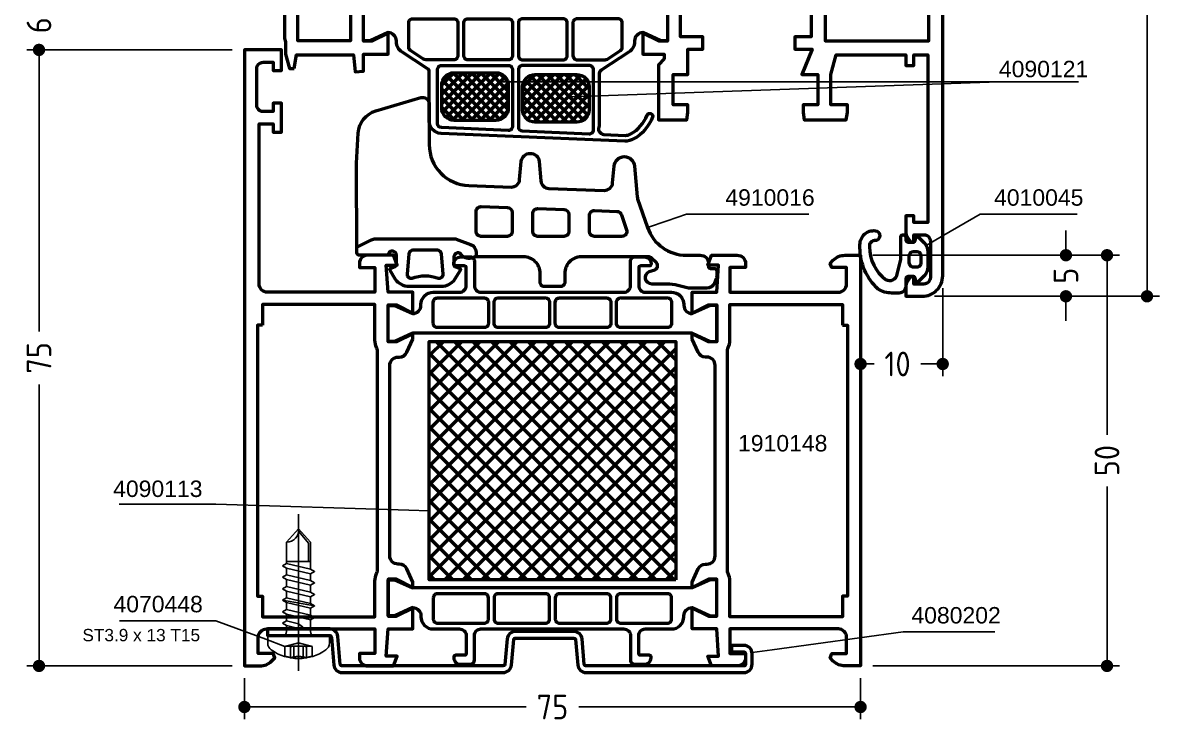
# Model space of a CAD drawing. Header units: millimetres. Extents: x 44 to 182, y 35 to 230.
# Drawn here: x 43.5 to 182.4, y 34.8 to 120.1 of the extents above; entities that cross this region are included whole.
import ezdxf
from ezdxf.enums import TextEntityAlignment as Align

# ---------------------------------------------------------------- set-up
doc = ezdxf.new("R2010")
doc.units = ezdxf.units.MM
doc.linetypes.add('CENTER', pattern=[50.8, 31.75, -6.35, 6.35, -6.35])
doc.linetypes.add('HIDDEN', pattern=[9.525, 6.35, -3.175])
for name, color, linetype, lineweight in [('AM_5', 3, 'Continuous', 25), ('AM_C', 50, 'Continuous', 50), ('AM_S', 80, 'Continuous', 50), ('Cont2', 2, 'Continuous', 25)]:
    doc.layers.add(name, color=color, linetype=linetype, lineweight=lineweight)
doc.styles.add('HBS_DIMTEXTSTYLE', font='isocp.shx')
doc.styles.add('SWISSL', font='swissl.ttf')
doc.dimstyles.new('Konstruktionsschnitt 1-1$0', dxfattribs={"dimscale": 0, "dimtxt": 3, "dimasz": 1.5, "dimexe": 1.5, "dimexo": 1.5, "dimgap": 1.5, "dimtad": 0, "dimdsep": 46, "dimtxsty": 'HBS_DIMTEXTSTYLE', "dimblk": 'PUNKT', "dimcen": 0, "dimclrd": 3, "dimclre": 3, "dimclrt": 2, "dimadec": 1, "dimazin": 2, "dimtfac": 0.7, "dimtofl": 0, "dimtmove": 0, "dimatfit": 3, "dimfxl": 0, "dimtolj": 1, "dimtzin": 0, "dimarcsym": 0})

# ---------------------------------------------------------------- blocks, each defined once
blk = doc.blocks.new('PUNKT')
at = {"color": 0, "linetype": 'Continuous'}
blk.add_line((-0.5, 0), (-1, 0), dxfattribs=at)
at = {"color": 0, "linetype": 'Continuous', "const_width": 0.5}
blk.add_lwpolyline([(-0.25, 0, 1), (0.25, 0, 1)], format="xyb", close=True, dxfattribs=at)
blk = doc.blocks.new('*D7')
at = {"layer": 'AM_5', "color": 3, "lineweight": -2, "transparency": 16777216}
for p, q in [((69.02, 116.77), (44.02, 116.77)), ((45.52, 115.27), (45.52, 82.48)), ((45.52, 43.27), (45.52, 76.05)), ((69.02, 41.77), (44.02, 41.77))]:
    blk.add_line(p, q, dxfattribs=at)
at = {"layer": 'AM_5', "color": 3, "lineweight": -2, "transparency": 16777216, "xscale": 1.5, "yscale": 1.5, "zscale": 1.5}
for p, rotation in [((45.52, 116.77), 90), ((45.52, 41.77), 270)]:
    blk.add_blockref('PUNKT', p, dxfattribs=dict(at, rotation=rotation))
at = {"layer": 'AM_5', "color": 2, "transparency": 16777216, "insert": (45.52, 79.27), "char_height": 3, "attachment_point": 5, "rotation": 90, "style": 'HBS_DIMTEXTSTYLE'}
blk.add_mtext('\\A1;75', dxfattribs=at)
blk = doc.blocks.new('*D8')
at = {"layer": 'AM_5', "color": 3, "lineweight": -2, "transparency": 16777216}
for p, q in [((45.52, 124.27), (45.52, 125.77)), ((69.02, 122.77), (44.02, 122.77)), ((69.02, 116.77), (44.02, 116.77)), ((45.52, 115.27), (45.52, 113.77))]:
    blk.add_line(p, q, dxfattribs=at)
at = {"layer": 'AM_5', "color": 3, "lineweight": -2, "transparency": 16777216, "xscale": 1.5, "yscale": 1.5, "zscale": 1.5}
for p, rotation in [((45.52, 122.77), 270), ((45.52, 116.77), 90)]:
    blk.add_blockref('PUNKT', p, dxfattribs=dict(at, rotation=rotation))
at = {"layer": 'AM_5', "color": 2, "transparency": 16777216, "insert": (45.52, 119.77), "char_height": 3, "attachment_point": 5, "rotation": 90, "style": 'HBS_DIMTEXTSTYLE'}
blk.add_mtext('\\A1;6', dxfattribs=at)
blk = doc.blocks.new('*D11')
at = {"layer": 'AM_5', "color": 3, "lineweight": -2, "transparency": 16777216}
for p, q in [((70.52, 40.27), (70.52, 35.27)), ((145.52, 40.27), (145.52, 35.27)), ((72.02, 36.77), (104.8, 36.77)), ((144.02, 36.77), (111.23, 36.77))]:
    blk.add_line(p, q, dxfattribs=at)
at = {"layer": 'AM_5', "color": 3, "lineweight": -2, "transparency": 16777216, "xscale": 1.5, "yscale": 1.5, "zscale": 1.5, "rotation": 180}
blk.add_blockref('PUNKT', (70.52, 36.77), dxfattribs=at)
at = {"layer": 'AM_5', "color": 3, "lineweight": -2, "transparency": 16777216, "xscale": 1.5, "yscale": 1.5, "zscale": 1.5}
blk.add_blockref('PUNKT', (145.52, 36.77), dxfattribs=at)
at = {"layer": 'AM_5', "color": 2, "transparency": 16777216, "insert": (108.02, 36.77), "char_height": 3, "attachment_point": 5, "style": 'HBS_DIMTEXTSTYLE'}
blk.add_mtext('\\A1;75', dxfattribs=at)
blk = doc.blocks.new('*D12')
at = {"layer": 'AM_5', "color": 3, "lineweight": -2, "transparency": 16777216}
for p, q in [((145.52, 90.27), (145.52, 77.03)), ((155.52, 87.77), (155.52, 77.03)), ((147.02, 78.53), (147.17, 78.53)), ((154.02, 78.53), (152.87, 78.53))]:
    blk.add_line(p, q, dxfattribs=at)
at = {"layer": 'AM_5', "color": 3, "lineweight": -2, "transparency": 16777216, "xscale": 1.5, "yscale": 1.5, "zscale": 1.5, "rotation": 180}
blk.add_blockref('PUNKT', (145.52, 78.53), dxfattribs=at)
at = {"layer": 'AM_5', "color": 3, "lineweight": -2, "transparency": 16777216, "xscale": 1.5, "yscale": 1.5, "zscale": 1.5}
blk.add_blockref('PUNKT', (155.52, 78.53), dxfattribs=at)
at = {"layer": 'AM_5', "color": 2, "transparency": 16777216, "insert": (150.02, 78.53), "char_height": 3, "attachment_point": 5, "style": 'HBS_DIMTEXTSTYLE'}
blk.add_mtext('\\A1;10', dxfattribs=at)
blk = doc.blocks.new('*D13')
at = {"layer": 'AM_5', "color": 3, "lineweight": -2, "transparency": 16777216}
for p, q in [((170.52, 93.27), (170.52, 94.77)), ((147.02, 91.77), (172.02, 91.77)), ((154.52, 86.77), (172.02, 86.77)), ((170.52, 85.27), (170.52, 83.77))]:
    blk.add_line(p, q, dxfattribs=at)
at = {"layer": 'AM_5', "color": 3, "lineweight": -2, "transparency": 16777216, "xscale": 1.5, "yscale": 1.5, "zscale": 1.5}
for p, rotation in [((170.52, 91.77), 270), ((170.52, 86.77), 90)]:
    blk.add_blockref('PUNKT', p, dxfattribs=dict(at, rotation=rotation))
at = {"layer": 'AM_5', "color": 2, "transparency": 16777216, "insert": (170.52, 89.27), "char_height": 3, "attachment_point": 5, "rotation": 90, "style": 'HBS_DIMTEXTSTYLE'}
blk.add_mtext('\\A1;5', dxfattribs=at)
blk = doc.blocks.new('*D14')
at = {"layer": 'AM_5', "color": 3, "lineweight": -2, "transparency": 16777216}
for p, q in [((147.02, 91.77), (177.02, 91.77)), ((175.52, 90.27), (175.52, 69.92)), ((175.52, 43.27), (175.52, 63.62)), ((147.02, 41.77), (177.02, 41.77))]:
    blk.add_line(p, q, dxfattribs=at)
at = {"layer": 'AM_5', "color": 3, "lineweight": -2, "transparency": 16777216, "xscale": 1.5, "yscale": 1.5, "zscale": 1.5}
for p, rotation in [((175.52, 91.77), 90), ((175.52, 41.77), 270)]:
    blk.add_blockref('PUNKT', p, dxfattribs=dict(at, rotation=rotation))
at = {"layer": 'AM_5', "color": 2, "transparency": 16777216, "insert": (175.52, 66.77), "char_height": 3, "attachment_point": 5, "rotation": 90, "style": 'HBS_DIMTEXTSTYLE'}
blk.add_mtext('\\A1;50', dxfattribs=at)
blk = doc.blocks.new('*D15')
at = {"layer": 'AM_5', "color": 3, "lineweight": -2, "transparency": 16777216}
for p, q in [((157.02, 161.77), (181.89, 161.77)), ((180.39, 160.27), (180.39, 127.48)), ((180.39, 88.27), (180.39, 121.05)), ((154.52, 86.77), (181.89, 86.77))]:
    blk.add_line(p, q, dxfattribs=at)
at = {"layer": 'AM_5', "color": 3, "lineweight": -2, "transparency": 16777216, "xscale": 1.5, "yscale": 1.5, "zscale": 1.5}
for p, rotation in [((180.39, 161.77), 90), ((180.39, 86.77), 270)]:
    blk.add_blockref('PUNKT', p, dxfattribs=dict(at, rotation=rotation))
at = {"layer": 'AM_5', "color": 2, "transparency": 16777216, "insert": (180.39, 124.27), "char_height": 3, "attachment_point": 5, "rotation": 90, "style": 'HBS_DIMTEXTSTYLE'}
blk.add_mtext('\\A1;75', dxfattribs=at)
blk = doc.blocks.new('WS4070448')
at = {"linetype": 'CENTER'}
blk.add_line((-0.02, -14.76), (0, 4.3), dxfattribs=at)
at = {"linetype": 'HIDDEN'}
for p, q in [((-0.97, 1.33), (-0.97, 2.72)), ((-0.56, 1.33), (-0.56, 2.61)), ((0.56, 1.33), (0.56, 2.61)), ((0.97, 1.33), (0.97, 2.72))]:
    blk.add_line(p, q, dxfattribs=at)
for p, q in [((-1.45, -9), (-1.45, -11.36)), ((-1.45, -9), (1.45, -9)), ((1.45, -11.36), (1.45, -9)), ((-1.45, -11.36), (0, -13)), ((0, -13), (1.45, -11.36))]:
    blk.add_line(p, q)
blk.add_lwpolyline([(3.32, 1.75, 0.314856), (-3.32, 1.75, 0.244912), (-3.75, 0.93), (-3.75, 0), (3.75, 0), (3.75, 0.93, 0.244912), (3.32, 1.75, 0.138291)], format="xyb")
for points in [[(-1.65, 2.56), (-1.65, 1.33)], [(1.65, 2.56), (1.65, 1.33)], [(-1.65, 1.33), (0, 0.89)], [(1.65, 1.33), (0, 0.89)]]:
    blk.add_lwpolyline(points, dxfattribs=at)
for points in [[(-1.95, -1.5), (-1.45, -1.79), (0, -1.44), (0.5, -1.07), (0, -0.87), (-1.45, -1.21)], [(-1.95, -2.9), (-1.45, -3.19), (1.45, -2.5), (1.95, -2.21), (1.45, -1.92), (-1.45, -2.61)], [(-1.95, -4.3), (-1.45, -4.59), (1.45, -3.9), (1.95, -3.61), (1.45, -3.32), (-1.45, -4.01)], [(-1.95, -5.7), (-1.45, -5.99), (1.45, -5.3), (1.95, -5.01), (1.45, -4.72), (-1.45, -5.41)], [(-1.95, -7.1), (-1.45, -7.39), (1.45, -6.7), (1.95, -6.41), (1.45, -6.12), (-1.45, -6.81)], [(-1.95, -8.5), (-1.45, -8.79), (1.45, -8.1), (1.95, -7.81), (1.45, -7.52), (-1.45, -8.21)]]:
    blk.add_lwpolyline(points, close=True)
for points in [[(-1.45, -0.5), (-1.45, -1.21)], [(1.45, -0.5), (1.45, -1.92)], [(-1.45, -1.79), (-1.45, -2.21)], [(-1.45, -1.79), (-1.45, -2.61)], [(-1.45, -1.79), (-1.45, -2.61)], [(1.45, -2.5), (1.45, -3.32)], [(-1.95, -4.3), (1.95, -3.61)], [(-1.45, -3.19), (-1.45, -4.01)], [(1.45, -3.9), (1.45, -4.72)], [(-1.45, -4.59), (-1.45, -5.41)], [(1.45, -5.3), (1.45, -6.12)], [(-1.45, -5.99), (-1.45, -6.81)], [(1.45, -6.7), (1.45, -7.52)], [(-1.45, -7.39), (-1.45, -8.21)], [(1.45, -8.1), (1.45, -9)], [(-1.45, -8.79), (-1.45, -9)], [(1.2, -9), (1.2, -11.25), (0.03, -12.65)], [(1.45, -9.5), (1.45, -10.32)], [(-1.45, -10.19), (-1.45, -11.01)]]:
    blk.add_lwpolyline(points)
for centre, radius, start, end in [((-1.59, 3.84), 1.28, 267.2848, 298.8872), ((0, 5.49), 2.94, 250.6988, 289.3012), ((1.59, 3.84), 1.28, 241.1128, 272.7152), ((-1.31, 2.49), 1.21, 253.6643, 286.3357), ((0, 11.41), 10.13, 264.4948, 275.5052), ((1.31, 2.49), 1.21, 253.6643, 286.3357)]:
    blk.add_arc(centre, radius, start, end, dxfattribs=at)
for centre, radius, start, end in [((-1.95, -0.5), 0.5, 0, 90), ((1.95, -0.5), 0.5, 90, 180), ((-1.46, -12.83), 1.47, 353.4244, 89.6688)]:
    blk.add_arc(centre, radius, start, end)
blk = doc.blocks.new('*S37')
at = {"layer": 'AM_5', "color": 3}
for p, q in [((150.72, 45.91), (134.78, 43.74)), ((153.93, 45.91), (150.72, 45.91)), ((161.85, 45.91), (153.93, 45.91))]:
    blk.add_line(p, q, dxfattribs=at)
at = {"layer": 'AM_5', "color": 3, "linetype": 'Continuous'}
blk.add_line((134.78, 43.74), (132.31, 43.41), dxfattribs=at)
at = {"layer": 'AM_5', "color": 2, "insert": (151.71, 46.91), "char_height": 2, "attachment_point": 7, "style": 'SWISSL'}
blk.add_mtext('4080202', dxfattribs=at)
blk = doc.blocks.new('*S38')
at = {"layer": 'AM_5', "color": 3, "linetype": 'Continuous'}
blk.add_line((121.96, 95.95), (119.6, 95.14), dxfattribs=at)
at = {"layer": 'AM_5', "color": 3}
for p, q in [((124.33, 96.77), (121.96, 95.95)), ((127.06, 96.77), (124.33, 96.77)), ((139.22, 96.77), (127.06, 96.77))]:
    blk.add_line(p, q, dxfattribs=at)
at = {"layer": 'AM_5', "color": 2, "insert": (129.06, 97.77), "char_height": 2, "attachment_point": 7, "style": 'SWISSL'}
blk.add_mtext('4910016', dxfattribs=at)
blk = doc.blocks.new('*S39')
at = {"layer": 'AM_5', "color": 3}
for p, q in [((160.06, 96.77), (155.67, 94.22)), ((162.72, 96.77), (160.06, 96.77)), ((171.9, 96.77), (162.72, 96.77))]:
    blk.add_line(p, q, dxfattribs=at)
at = {"layer": 'AM_5', "color": 3, "linetype": 'Continuous'}
blk.add_line((155.67, 94.22), (153.51, 92.96), dxfattribs=at)
at = {"layer": 'AM_5', "color": 2, "insert": (161.77, 97.77), "char_height": 2, "attachment_point": 7, "style": 'SWISSL'}
blk.add_mtext('4010045', dxfattribs=at)
blk = doc.blocks.new('*S40')
at = {"layer": 'AM_5', "color": 3, "linetype": 'Continuous'}
blk.add_line((104.17, 112.87), (101.67, 112.87), dxfattribs=at)
at = {"layer": 'AM_5', "color": 3}
for p, q in [((151.7, 112.9), (104.17, 112.87)), ((172.06, 112.9), (151.7, 112.9))]:
    blk.add_line(p, q, dxfattribs=at)
at = {"layer": 'AM_5', "color": 2, "insert": (162.36, 113.41), "char_height": 2, "attachment_point": 7, "style": 'SWISSL'}
blk.add_mtext('4090121', dxfattribs=at)
blk = doc.blocks.new('*S43')
at = {"layer": 'AM_5', "color": 3}
for p, q in [((55.32, 47.27), (65.37, 47.27)), ((65.37, 47.27), (67.03, 47.27)), ((67.03, 47.27), (73.12, 45.01))]:
    blk.add_line(p, q, dxfattribs=at)
at = {"layer": 'AM_5', "color": 3, "linetype": 'Continuous'}
blk.add_line((73.12, 45.01), (75.46, 44.13), dxfattribs=at)
at = {"layer": 'AM_5', "color": 2, "insert": (65.46, 48.27), "char_height": 2, "attachment_point": 9, "style": 'SWISSL'}
blk.add_mtext('4070448', dxfattribs=at)
blk = doc.blocks.new('ZAHL rechts')
at = {"layer": 'AM_5', "color": 2, "style": 'SWISSL'}
blk.add_attdef('XXX', text='', height=1.5, dxfattribs=at).set_placement((-1.95, -2.5), align=Align.RIGHT)
blk = doc.blocks.new('*S45')
at = {"layer": 'AM_5', "color": 3}
for p, q in [((55.29, 61.48), (67.03, 61.48)), ((67.03, 61.48), (90.52, 60.74))]:
    blk.add_line(p, q, dxfattribs=at)
at = {"layer": 'AM_5', "color": 3, "linetype": 'Continuous'}
blk.add_line((90.52, 60.74), (93.02, 60.66), dxfattribs=at)
at = {"layer": 'AM_5', "color": 2, "insert": (65.42, 62.31), "char_height": 2, "attachment_point": 9, "style": 'SWISSL'}
blk.add_mtext('4090113', dxfattribs=at)
blk = doc.blocks.new('WI1910147')
for points in [[(-67.94, 22.75), (-67.65, 24.4), (-60.7, 24.4), (-60.5, 22.35), (-59.5, 22.4), (-59.5, 24.5), (-56.5, 24.5), (-56.5, 27.05), (-58.5, 26.05), (-59.5, 26.05), (-59.5, 30.55), (-58.5, 30.55), (-56.5, 29.55), (-56.5, 30.2), (-57.23, 31.81, 0.294108), (-58.14, 32.4), (-58.2, 32.4, -0.414214), (-59.2, 33.4), (-59.2, 56.6, -0.414214), (-58.2, 57.6), (-58.14, 57.6, 0.294108), (-57.23, 58.19), (-56.5, 59.8), (-56.5, 60.45), (-58.5, 59.45), (-59.5, 59.45), (-59.5, 63.95), (-58.5, 63.95), (-56.5, 62.95), (-56.5, 65.5), (-69.5, 65.5), (-69.5, 66.8), (-70.5, 66.8), (-70.5, 65.7), (-71.2, 65.7, -0.414214), (-72.2, 66.7), (-72.2, 83), (-70.5, 83), (-70.5, 82), (-69.5, 82), (-69.5, 85.5), (-70.5, 85.5), (-70.5, 84.5), (-71.7, 84.5, -0.414214), (-72.5, 85.3), (-72.5, 89.7, -0.414214), (-71.7, 90.5), (-70.5, 90.5), (-70.5, 89.5), (-69.5, 89.5), (-69.5, 92), (-74, 92), (-74, 31), (-69.1, 31), (-69.1, 26.37), (-69, 26), (-69, 24.5), (-68.52, 22.72), (-67.94, 22.75)], [(-25.5, 30.2), (-25.5, 29.55), (-23.5, 30.55), (-22.5, 30.55), (-22.5, 26.05), (-23.5, 26.05), (-25.5, 27.05), (-25.5, 24.5), (-22.9, 24.5), (-22.9, 23.9), (-23.6, 23.2), (-23.6, 16.5), (-20.16, 16.5), (-20, 17.4), (-20, 18.3), (-21.8, 18.3), (-21.8, 22), (-20, 22), (-20, 25.1), (-18.2, 25.1), (-18.2, 26.6), (-20.9, 26.6), (-20.9, 30.1), (-5, 30.1), (-5, 26.6), (-7, 26.6), (-7, 25.1), (-4.9, 25.1), (-6.14, 22), (-4.2, 22), (-4.2, 18.3), (-6, 18.3), (-6, 17.4), (-5.84, 16.5), (-0.76, 16.5), (-0.6, 17.4), (-0.6, 18.3), (-2.6, 18.3), (-2.6, 22), (-1.96, 24.4), (6.5, 24.4), (6.5, 23.1), (7.5, 23.1), (7.5, 24.4), (9.2, 24.4), (9.2, 4), (7.5, 4), (7.5, 4.8), (6.5, 4.8), (6.5, 2.81, 0.153102), (6.68, 2.24), (7.14, 1.59), (7.5, 1.7), (7.5, 2.5), (8.7, 2.5, -0.414214), (9.5, 1.7), (9.5, -2.7, -0.414214), (8.7, -3.5), (7.5, -3.5), (7.5, -2.7), (7.14, -2.59), (6.68, -3.24, 0.153102), (6.5, -3.81), (6.5, -5), (8.5, -5, 0.414214), (11, -2.5), (11, 70), (9.1, 70, 0.198912), (7.69, 69.41), (7.29, 69.01), (7.5, 68.5), (9.3, 68.5), (9.3, 66.5, -0.414214), (8.3, 65.5), (-4.9, 65.5), (-4.9, 68.5), (-3, 68.5), (-3, 69, 0.414214), (-4, 70), (-7.3, 70, 0.414214), (-8.3, 69), (-8.3, 68.5), (-6.4, 68.5), (-6.4, 65.5), (-22.5, 65.5), (-22.5, 62.95), (-20.5, 63.95), (-19.5, 63.95), (-19.5, 59.45), (-20.5, 59.45), (-22.5, 60.45), (-22.5, 59.8), (-21.5, 57.6), (-21.5, 33.4, -0.414214), (-22.5, 32.4), (-23.86, 32.4, 0.294108), (-24.77, 31.81), (-25.5, 30.2)], [(-56.5, 62.9, 0.414214), (-55.5, 63.9), (-55.5, 64, -0.414214), (-54, 65.5), (-25, 65.5, -0.414214), (-23.5, 64), (-23.5, 63.9, 0.414214), (-22.5, 62.9), (-22.5, 62.95), (-20.5, 63.95), (-19.5, 63.95), (-19.5, 59.45), (-20.5, 59.45), (-22.5, 60.45), (-22.5, 60.5), (-56.5, 60.5), (-56.5, 60.45), (-58.5, 59.45), (-59.5, 59.45), (-59.5, 63.95), (-58.5, 63.95), (-56.5, 62.95), (-56.5, 62.9)], [(-60.9, 31.24, 0.112281), (-61.1, 30.35), (-61.1, 26.1), (-67.5, 26.1), (-67.5, 31.1, 0.414214), (-69, 32.6), (-72.4, 32.6), (-72.4, 63.9), (-61.1, 63.9), (-61.1, 59.65, 0.112281), (-60.9, 58.76, -0.112281), (-60.8, 58.33), (-60.8, 31.67, -0.112281), (-60.9, 31.24)], [(-19.9, 57.6), (-19.9, 31.8), (-4.3, 31.8, -0.414214), (-3.3, 30.8), (-3.3, 26.1), (9.3, 26.1), (9.3, 63.9), (-17.9, 63.9), (-17.9, 59.65, -0.407087), (-19.9, 57.6)], [(-27.18, 24.75), (-30.57, 22.55, 0.253968), (-30.8, 22.13), (-30.8, 15.77, 0.569247), (-30.23, 14.71), (-27.65, 14.6, 0.139453), (-26.96, 14.77, 0.173382), (-24.98, 17.05, -1), (-24.32, 16.8, -0.173382), (-26.62, 14.16, -0.139453), (-27.68, 13.9), (-50.06, 14.84, -0.401995), (-51.5, 16.34), (-51.5, 22.33, 0.253968), (-51.73, 22.75), (-54.82, 24.75, -0.253968), (-55.5, 26.01), (-55.5, 26.1, 0.414214), (-56.5, 27.1), (-56.5, 27.1), (-56.5, 27.1), (-56.5, 27.1), (-58.7, 26.1), (-59.5, 26.1), (-59.5, 30.5), (-58.7, 30.5), (-56.5, 29.5), (-25.5, 29.5), (-23.3, 30.5), (-22.5, 30.5), (-22.5, 26.1), (-23.3, 26.1), (-25.5, 27.1, 0.414214), (-26.5, 26.1), (-26.5, 26.01, -0.253968), (-27.18, 24.75)], [(-52.19, 23.88), (-53.77, 24.91, -0.253968), (-54, 25.33), (-54, 28.3, -0.414214), (-53.5, 28.8), (-48.5, 28.8, -0.414214), (-48, 28.3), (-48, 24.3, -0.414214), (-48.5, 23.8), (-51.91, 23.8, -0.144993), (-52.19, 23.88)], [(-47.3, 28.3, -0.414214), (-46.8, 28.8), (-41.85, 28.8, -0.414214), (-41.35, 28.3), (-41.35, 24.3, -0.414214), (-41.85, 23.8), (-46.8, 23.8, -0.414214), (-47.3, 24.3), (-47.3, 28.3)], [(-40.65, 28.3), (-40.65, 24.3, 0.414214), (-40.15, 23.8), (-35.2, 23.8, 0.414214), (-34.7, 24.3), (-34.7, 28.3, 0.414214), (-35.2, 28.8), (-40.15, 28.8, 0.414214), (-40.65, 28.3)], [(-29.81, 23.88), (-28.23, 24.91, 0.253968), (-28, 25.33), (-28, 28.3, 0.414214), (-28.5, 28.8), (-33.5, 28.8, 0.414214), (-34, 28.3), (-34, 24.3, 0.414214), (-33.5, 23.8), (-30.09, 23.8, 0.144993), (-29.81, 23.88)], [(-41.87, 15.2), (-50.02, 15.54, -0.401995), (-50.5, 16.04), (-50.5, 22.6, -0.414214), (-50, 23.1), (-41.85, 23.1, -0.414214), (-41.35, 22.6), (-41.35, 15.7, -0.426538), (-41.87, 15.2)], [(-40.17, 15.13), (-32.02, 14.78, 0.426538), (-31.5, 15.28), (-31.5, 22.6, 0.414214), (-32, 23.1), (-40.15, 23.1, 0.414214), (-40.65, 22.6), (-40.65, 15.63, 0.401995), (-40.17, 15.13)]]:
    blk.add_lwpolyline(points, format="xyb", close=True)
for points in [[(-54, 64.8), (-47.3, 64.8), (-47.3, 61.2), (-54, 61.2), (-54, 64.8)], [(-46.6, 64.8), (-39.85, 64.8), (-39.85, 61.2), (-46.6, 61.2), (-46.6, 64.8)], [(-39.15, 64.8), (-32.4, 64.8), (-32.4, 61.2), (-39.15, 61.2), (-39.15, 64.8)], [(-31.7, 64.8), (-25, 64.8), (-25, 61.2), (-31.7, 61.2), (-31.7, 64.8)]]:
    blk.add_lwpolyline(points, close=True)
blk = doc.blocks.new('WI1910148')
for points in [[(20.5, 39.8), (20.5, 40.5), (18.3, 39.5), (17.5, 39.5), (17.5, 43.9), (18.3, 43.9), (20.5, 42.9), (20.5, 45.5), (17.5, 45.5), (17.28, 48.8), (18.59, 48.8), (18.15, 50), (15, 50, 0.414214), (14, 49), (14, 48.5), (15.9, 48.5), (15.9, 45.5), (2.8, 45.5, -0.414214), (1.8, 46.5), (1.8, 66), (3.5, 66), (3.5, 65), (4.5, 65), (4.5, 68.5), (3.5, 68.5), (3.5, 67.5), (2.3, 67.5, -0.414214), (1.5, 68.3), (1.5, 72.7, -0.414214), (2.3, 73.5), (3.5, 73.5), (3.5, 72.5), (4.5, 72.5), (4.5, 75), (0, 75), (0, 0), (1.9, 0, 0.198912), (3.31, 0.59), (3.71, 0.99), (3.5, 1.5), (1.7, 1.5), (1.7, 3.5, -0.414214), (2.7, 4.5), (15.9, 4.5), (15.9, 1.5), (14, 1.5), (14, 1, 0.414214), (15, 0), (18.15, 0), (18.59, 1.2), (17.28, 1.2), (17.5, 4.5), (20.5, 4.5), (20.5, 7.1), (18.3, 6.1), (17.5, 6.1), (17.5, 10.5), (18.3, 10.5), (20.5, 9.5), (20.5, 10.2), (19.77, 11.81, 0.294108), (18.86, 12.4), (18.7, 12.4, -0.414214), (17.7, 13.4), (17.7, 36.6, -0.414214), (18.7, 37.6), (18.86, 37.6, 0.294108), (19.77, 38.19), (20.5, 39.8)], [(54.5, 39.8), (54.5, 40.5), (56.7, 39.5), (57.5, 39.5), (57.5, 43.9), (56.7, 43.9), (54.5, 42.9), (54.5, 45.5), (57.5, 45.5), (57.72, 48.8), (56.41, 48.8), (56.85, 50), (60, 50, -0.414214), (61, 49), (61, 48.5), (59.1, 48.5), (59.1, 45.5), (72.3, 45.5, 0.414214), (73.3, 46.5), (73.3, 48.5), (71.5, 48.5), (71.29, 49.01), (71.69, 49.41, -0.198912), (73.1, 50), (75, 50), (75, 0), (73.1, 0, -0.198912), (71.69, 0.59), (71.29, 0.99), (71.5, 1.5), (73.3, 1.5), (73.3, 3.5, 0.414214), (72.3, 4.5), (59.1, 4.5), (59.1, 1.5), (61, 1.5), (61, 1, -0.414214), (60, 0), (56.85, 0), (56.41, 1.2), (57.72, 1.2), (57.5, 4.5), (54.5, 4.5), (54.5, 7.1), (56.7, 6.1), (57.5, 6.1), (57.5, 10.5), (56.7, 10.5), (54.5, 9.5), (54.5, 10.2), (55.23, 11.81, -0.294108), (56.14, 12.4), (56.3, 12.4, 0.414214), (57.3, 13.4), (57.3, 36.6, 0.414214), (56.3, 37.6), (56.14, 37.6, -0.294108), (55.23, 38.19), (54.5, 39.8)], [(54.5, 42.9), (54.5, 42.95), (56.5, 43.95), (57.5, 43.95), (57.5, 39.45), (56.5, 39.45), (54.5, 40.45), (54.5, 40.5), (20.5, 40.5), (20.5, 40.45), (18.5, 39.45), (17.5, 39.45), (17.5, 43.95), (18.5, 43.95), (20.5, 42.95), (20.5, 42.9, 0.414214), (21.5, 43.9), (21.5, 44, -0.414214), (23, 45.5), (26.2, 45.5, 0.414214), (27, 46.3), (27, 48.5, 0.414214), (26.8, 48.7), (25.7, 48.7, -0.414214), (25.5, 48.9), (25.5, 49, -0.414214), (26.3, 49.8), (27.5, 49.8, -0.414214), (28, 49.3), (28, 46.3, 0.414214), (28.8, 45.5), (46.2, 45.5, 0.414214), (47, 46.3), (47, 49.3, -0.414214), (47.5, 49.8), (48.7, 49.8, -0.414214), (49.5, 49), (49.5, 48.9, -0.414214), (49.3, 48.7), (48.2, 48.7, 0.414214), (48, 48.5), (48, 46.3, 0.414214), (48.8, 45.5), (52, 45.5, -0.414214), (53.5, 44), (53.5, 43.9, 0.414214), (54.5, 42.9)], [(23, 41.7), (23, 44.3, -0.414214), (23.5, 44.8), (29.2, 44.8, -0.414214), (29.7, 44.3), (29.7, 41.7, -0.414214), (29.2, 41.2), (23.5, 41.2, -0.414214), (23, 41.7)], [(30.4, 41.7), (30.4, 44.3, -0.414214), (30.9, 44.8), (36.65, 44.8, -0.414214), (37.15, 44.3), (37.15, 41.7, -0.414214), (36.65, 41.2), (30.9, 41.2, -0.414214), (30.4, 41.7)], [(44.6, 41.7, -0.414214), (44.1, 41.2), (38.35, 41.2, -0.414214), (37.85, 41.7), (37.85, 44.3, -0.414214), (38.35, 44.8), (44.1, 44.8, -0.414214), (44.6, 44.3), (44.6, 41.7)], [(45.3, 41.7), (45.3, 44.3, -0.414214), (45.8, 44.8), (51.5, 44.8, -0.414214), (52, 44.3), (52, 41.7, -0.414214), (51.5, 41.2), (45.8, 41.2, -0.414214), (45.3, 41.7)], [(2.2, 41.5), (1.6, 41.5), (1.6, 8.5), (2.2, 8.5), (2.2, 6), (15.9, 6), (15.9, 10.35, -0.112281), (16.1, 11.24, 0.112281), (16.2, 11.67), (16.2, 38.33, 0.112281), (16.1, 38.76, -0.112281), (15.9, 39.65), (15.9, 44), (2.2, 44), (2.2, 41.5)], [(72.8, 41.5), (73.4, 41.5), (73.4, 8.5), (72.8, 8.5), (72.8, 6), (59.1, 6), (59.1, 10.35, 0.112281), (58.9, 11.24, -0.112281), (58.8, 11.67), (58.8, 38.33, -0.112281), (58.9, 38.76, 0.112281), (59.1, 39.65), (59.1, 44), (72.8, 44), (72.8, 41.5)], [(54.5, 7.1), (54.5, 7.05), (56.5, 6.05), (57.5, 6.05), (57.5, 10.55), (56.5, 10.55), (54.5, 9.55), (54.5, 9.5), (20.5, 9.5), (20.5, 9.55), (18.5, 10.55), (17.5, 10.55), (17.5, 6.05), (18.5, 6.05), (20.5, 7.05), (20.5, 7.1, -0.414214), (21.5, 6.1), (21.5, 6, 0.414214), (23, 4.5), (26.2, 4.5, -0.414214), (27, 3.7), (27, 1.5, -0.414214), (26.8, 1.3), (25.7, 1.3, 0.414214), (25.5, 1.1), (25.5, 1, 0.414214), (26.3, 0.2), (27.5, 0.2, 0.414214), (28, 0.7), (28, 3.7, -0.414214), (28.8, 4.5), (46.2, 4.5, -0.414214), (47, 3.7), (47, 0.7, 0.414214), (47.5, 0.2), (48.7, 0.2, 0.414214), (49.5, 1), (49.5, 1.1, 0.414214), (49.3, 1.3), (48.2, 1.3, -0.414214), (48, 1.5), (48, 3.7, -0.414214), (48.8, 4.5), (52, 4.5, 0.414214), (53.5, 6), (53.5, 6.1, -0.414214), (54.5, 7.1)], [(23, 8.3), (23, 5.7, 0.414214), (23.5, 5.2), (29.2, 5.2, 0.414214), (29.7, 5.7), (29.7, 8.3, 0.414214), (29.2, 8.8), (23.5, 8.8, 0.414214), (23, 8.3)], [(30.4, 8.3), (30.4, 5.7, 0.414214), (30.9, 5.2), (36.65, 5.2, 0.414214), (37.15, 5.7), (37.15, 8.3, 0.414214), (36.65, 8.8), (30.9, 8.8, 0.414214), (30.4, 8.3)], [(44.6, 8.3, 0.414214), (44.1, 8.8), (38.35, 8.8, 0.414214), (37.85, 8.3), (37.85, 5.7, 0.414214), (38.35, 5.2), (44.1, 5.2, 0.414214), (44.6, 5.7), (44.6, 8.3)], [(45.3, 8.3), (45.3, 5.7, 0.414214), (45.8, 5.2), (51.5, 5.2, 0.414214), (52, 5.7), (52, 8.3, 0.414214), (51.5, 8.8), (45.8, 8.8, 0.414214), (45.3, 8.3)]]:
    blk.add_lwpolyline(points, format="xyb", close=True)
blk = doc.blocks.new('WI4010045')
blk.add_lwpolyline([(-5.57, 6.28, -0.447387), (-3.69, 7.99, -0.968388), (-3.78, 6.78, 0.42522), (-4.4, 6.18), (-4.4, 6.02, 0.233084), (-2.44, 2.03), (-2.44, 2.03, 0.487038), (-1.02, 2.7), (-0.6, 4.5), (-0.6, 7.2, -1), (0, 7.2), (0, 6.9, 0.414214), (0.3, 6.6), (0.95, 6.6, 0.339454), (1.14, 6.75), (1.23, 7.1, -0.57735), (1.57, 7.19), (2.26, 6.5, -0.198912), (2.7, 5.44), (2.7, 3.56, -0.198912), (2.26, 2.5), (1.57, 1.81, -0.57735), (1.23, 1.9), (1.14, 2.25, 0.339454), (0.95, 2.4), (0.3, 2.4, 0.414214), (0, 2.1), (0, 1.2, -0.414214), (-0.8, 0.4), (-1.72, 0.4, -0.144358), (-3.34, 0.88, -0.211202), (-5.57, 5.91), (-5.57, 6.03, 0.007248), (-5.57, 6.3)], format="xyb")
blk.add_lwpolyline([(0.9, 3.6), (1.4, 3.6, 0.414214), (1.9, 4.1), (1.9, 4.9, 0.414214), (1.4, 5.4), (0.9, 5.4, 0.414214), (0.4, 4.9), (0.4, 4.1, 0.414214), (0.9, 3.6)], format="xyb", close=True)
blk = doc.blocks.new('WI4080202')
blk.add_lwpolyline([(-48.32, -0.18), (-48.61, -3.59, -0.388879), (-49.61, -4.5), (-57.2, -4.5), (-57.2, -3.7), (-49.61, -3.7, 0.388879), (-49.41, -3.52), (-49.11, -0.11, -0.388879), (-48.12, 0.8), (-28.48, 0.8, -0.388879), (-27.49, -0.11), (-27.22, -3.22, 0.388879), (-27.02, -3.4), (-19.88, -3.4, 0.388879), (-19.68, -3.22), (-19.41, -0.11, -0.388879), (-18.42, 0.8), (0.8, 0.8, -0.414214), (1.8, -0.2), (1.8, -1.5, -0.414214), (0.8, -2.5), (-0.7, -2.5), (-0.7, -1.7), (0.8, -1.7, 0.414214), (1, -1.5), (1, -0.2, 0.414214), (0.8, 0), (-18.42, 0, 0.388879), (-18.62, -0.18), (-18.89, -3.29, -0.388879), (-19.88, -4.2), (-27.02, -4.2, -0.388879), (-28.01, -3.29), (-28.28, -0.18, 0.388879), (-28.48, 0), (-48.12, 0, 0.388879), (-48.32, -0.18)], format="xyb", close=True)
blk = doc.blocks.new('WI4090113')
h = blk.add_hatch()
h.set_pattern_fill('ANSI37', color=256, scale=0.5)
h.paths.add_polyline_path([(30, 0), (30, 29), (0, 29), (0, 0)])
blk.add_lwpolyline([(30, 0), (0, 0), (0, 29), (30, 29), (30, 0)], close=True)
blk = doc.blocks.new('WI4090121')
h = blk.add_hatch()
h.set_pattern_fill('ANSI37', color=256, scale=0.25, style=0)
h.paths.add_polyline_path([(-1.5, 0), (-6.6, 0, 0.414214), (-8.1, -1.5), (-8.1, -4.3, 0.414214), (-6.6, -5.8), (-1.5, -5.8, 0.414214), (0, -4.3), (0, -1.5, 0.414214)])
blk.add_lwpolyline([(-1.5, -5.8), (-6.6, -5.8, -0.414214), (-8.1, -4.3), (-8.1, -1.5, -0.414214), (-6.6, 0), (-1.5, 0, -0.414214), (0, -1.5), (0, -4.3, -0.414214), (-1.5, -5.8)], format="xyb", close=True)
blk = doc.blocks.new('WI4910016')
for points in [[(-1.14, 14.88, -0.315299), (1.01, 17.57), (6.47, 19.19, -0.501311), (7.5, 18.42), (7.5, 13.47, 0.404026), (12.33, 8.48), (17.48, 8.3, 0.39896), (18.51, 9.21), (18.7, 11.4, -0.916331), (20.9, 11.4), (21.1, 9.05, 0.378866), (22.06, 8.14), (28.79, 7.9, 0.39896), (29.83, 8.81), (30, 10.86, -0.916331), (32.5, 10.86), (32.82, 7.12, 0.061163), (32.87, 6.88), (34.08, 3.37, 0.320103), (38.81, 0), (40.5, 0, -0.414214), (41.5, -1), (41.5, -1.4, 0.414214), (41.7, -1.6), (42.2, -1.6, -0.414214), (42.5, -1.9), (42.5, -2.5, -0.100695), (42.42, -2.89), (42.21, -3.39, -0.300966), (41.29, -4), (39.06, -4, -0.08392), (38.73, -3.94, 0.08392), (36.1, -3.5), (34.6, -3.5, -0.814201), (34.28, -1.97), (34.95, -1.76, 0.566135), (35.15, -0.93), (34.57, -0.35, 0.198912), (34.21, -0.2), (26, -0.2, 0.414214), (24, -2.2), (24, -3.3, -0.414214), (23.5, -3.8), (21.5, -3.8, -0.414214), (21, -3.3), (21, -2.2, 0.414214), (19, -0.2), (13, -0.2, -0.346717), (11.52, -0.08, -0.095559), (11.45, 0.01, 0.800908), (10.5, -0.2), (10.5, -1.19, 0.315299), (10.63, -1.38), (11.17, -1.57, -0.477801), (11.27, -1.86), (10.59, -2.95, -0.244698), (8.95, -3.8), (5.05, -3.8, -0.244698), (3.41, -2.95), (2.73, -1.86), (2.73, -1.86, -0.477801), (2.83, -1.57), (3.37, -1.38, 0.315299), (3.5, -1.19), (3.5, 0, 0.824158), (2.54, 0.19, -0.305615), (2.26, 0), (-1, 0, -0.414214), (-1.3, 0.3), (-1.36, 11.22)], [(13.2, 2.9), (13.2, 5.32, -0.424475), (13.82, 5.92), (17.02, 5.81, -0.404026), (17.6, 5.21), (17.6, 2.9, -0.414214), (17, 2.3), (13.8, 2.3, -0.414214)], [(20.1, 2.9), (20.1, 5.08, -0.424475), (20.72, 5.68), (23.92, 5.57, -0.404026), (24.5, 4.97), (24.5, 2.9, -0.414214), (23.9, 2.3), (20.7, 2.3, -0.414214)], [(30.97, 2.3), (27.6, 2.3, -0.414214), (27, 2.9), (27, 4.84, -0.424475), (27.62, 5.44), (30.35, 5.34, -0.310508), (30.9, 4.94), (31.53, 3.1, -0.515034)], [(4.8, -2.26), (4.8, -2.26, 0.50777), (5.41, -2.79, -0.180982), (8.59, -2.79, 0.50777), (9.2, -2.26), (8.99, 0.14, 0.388879), (8.49, 0.6), (5.51, 0.6, 0.388879), (5.01, 0.14)]]:
    blk.add_lwpolyline(points, format="xyb", close=True)
blk.add_lwpolyline([(-1.3, 1), (0.49, 1.89, -0.116434), (0.94, 2), (10.61, 2, -0.087489), (10.78, 1.97), (12.54, 1.33, -0.315299), (13.2, 0.39), (13.2, -0.2)], format="xyb")

msp = doc.modelspace()

# ---------------------------------------------------------------- linework, layer by layer
at = {"layer": 'AM_5'}
msp.add_line((162.361, 112.899), (110.2, 111.043), dxfattribs=at)

# ---------------------------------------------------------------- block references
for name in ['*S40', '*S38', '*S39', '*S45', '*S43', '*S37']:
    msp.add_blockref(name, (0, 0), dxfattribs=at)
msp.add_blockref('ZAHL rechts', (67.078, 47.273), dxfattribs=at).add_auto_attribs({'XXX': 'ST3.9 x 13 T15'})
at = {"layer": 'AM_C'}
for name, p in [('WI4090121', (102.641, 113.986)), ('WI4090121', (112.491, 113.779)), ('WI4910016', (85.516, 91.767)), ('WI4010045', (151.016, 86.767)), ('WI4090113', (93.016, 52.267))]:
    msp.add_blockref(name, p, dxfattribs=at)
at = {"layer": 'AM_C', "xscale": -1, "rotation": 180}
msp.add_blockref('WI4080202', (130.516, 41.767), dxfattribs=at)
at = {"layer": 'AM_S'}
for name, p in [('WI1910147', (144.516, 91.767)), ('WI1910148', (70.516, 41.767))]:
    msp.add_blockref(name, p, dxfattribs=at)
at = {"layer": 'Cont2', "xscale": -1, "rotation": 180}
msp.add_blockref('WS4070448', (77.111, 45.467), dxfattribs=at)

# ---------------------------------------------------------------- texts
at = {"layer": 'AM_5', "color": 2, "insert": (141.483, 67.855), "char_height": 2, "attachment_point": 9, "style": 'SWISSL'}
msp.add_mtext('1910148', dxfattribs=at)

# ---------------------------------------------------------------- dimensions: what is measured, and where the dimension line sits
at = {"layer": 'AM_5'}
for base, p1, p2, angle, picture, middle in [((180.389, 161.767), (153.016, 86.767), (155.516, 161.767), 90, '*D15', (180.389, 124.267)), ((45.516, 116.767), (70.516, 122.767), (70.516, 116.767), 90, '*D8', (45.516, 119.767)), ((45.516, 41.767), (70.516, 116.767), (70.516, 41.767), 90, '*D7', (45.516, 79.267)), ((170.516, 91.767), (153.016, 86.767), (145.516, 91.767), 90, '*D13', (170.516, 89.267)), ((175.516, 91.767), (145.516, 41.767), (145.516, 91.767), 90, '*D14', (175.516, 66.767)), ((145.516, 36.767), (70.516, 41.767), (145.516, 41.767), 0, '*D11', (108.016, 36.767))]:
    dim = msp.add_linear_dim(base=base, p1=p1, p2=p2, angle=angle, dimstyle='Konstruktionsschnitt 1-1$0', override={"dimscale": 1}, dxfattribs=at)
    dim.commit()
    dim.dimension.update_dxf_attribs({"geometry": picture, "text_midpoint": middle})
dim = msp.add_linear_dim(base=(155.516, 78.529), p1=(145.516, 91.767), p2=(155.516, 89.267), angle=0, dimstyle='Konstruktionsschnitt 1-1$0', override={"dimscale": 1}, dxfattribs=at)
dim.commit()
dim.dimension.update_dxf_attribs({"geometry": '*D12', "text_midpoint": (150.016, 78.529), "dimtype": 160})

doc.saveas('drawing.dxf')
